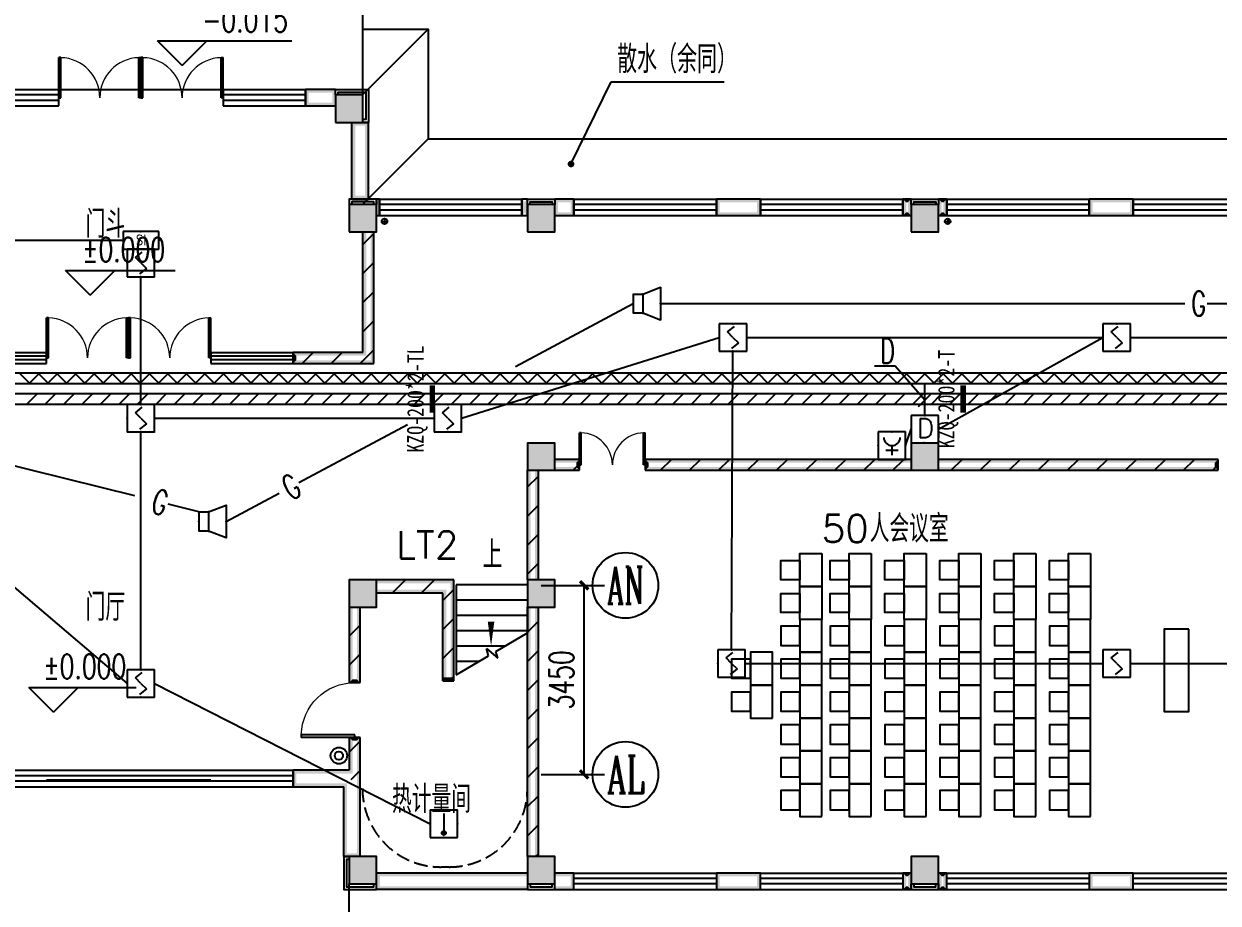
# Model space of a CAD drawing. Extents: x 101023 to 279373, y -114511 to 293844.
# Drawn here: x 183095 to 204880, y -21615 to -5568 of the extents above; entities that cross this region are included whole.
import ezdxf
from ezdxf.enums import TextEntityAlignment as Align

# ---------------------------------------------------------------- set-up
doc = ezdxf.new("R2010")
doc.units = 0
doc.header["$LTSCALE"] = 1000
doc.header["$MEASUREMENT"] = 0
doc.linetypes.add('DASH', pattern=[0.35, 0.25, -0.1])
for name, color, linetype in [('A-WALL-PATT', 252, 'Continuous'), ('AXIS', 3, 'Continuous'), ('AXIS_TEXT', 7, 'Continuous'), ('CABLETRAY', 3, 'Continuous'), ('COLUMN', 2, 'Continuous'), ('DIM-消防', 3, 'Continuous'), ('DIM_ELEV', 3, 'Continuous'), ('DIM_LEAD', 3, 'Continuous'), ('DIM_SYMB', 3, 'Continuous'), ('E2-楼梯、坡道', 52, 'Continuous'), ('EQUIP-广播', 3, 'Continuous'), ('EQUIP-消防', 3, 'Continuous'), ('PUB_DIM', 3, 'Continuous'), ('PUB_HATCH', 8, 'Continuous'), ('PUB_TEXT', 7, 'Continuous'), ('PUB_WALL', 2, 'Continuous'), ('SIG_TEXT', 7, 'Continuous'), ('STAIR', 2, 'Continuous'), ('TEL_HATCH', 8, 'Continuous'), ('WALL', 2, 'Continuous'), ('WINDOW', 2, 'Continuous'), ('WIRE-消防', 1, 'Continuous'), ('家具', 8, 'Continuous'), ('抗震支吊架', 2, 'Continuous'), ('排水', 153, 'Continuous')]:
    doc.layers.add(name, color=color, linetype=linetype)
doc.styles.add('_TCH_AXIS', font='COMPLEX', dxfattribs={"bigfont": 'GBCBIG'})
doc.styles.add('_TCH_DIM', font='simplex.shx', dxfattribs={"bigfont": 'gbcbig.shx'})
doc.styles.add('_TCH_DIM_T3', font='SIMPLEX', dxfattribs={"width": 0.705882, "bigfont": 'GBCBIG'})
doc.styles.add('_TEL_ATTDEF', font='gbenor', dxfattribs={"bigfont": 'gbcbig'})
doc.styles.add('_TEL_DIM', font='simplex.shx', dxfattribs={"width": 0.8, "height": 3.5, "bigfont": 'gbcbig.shx'})
doc.styles.add('COMPLEX', font='COMPLEX')
doc.styles.add('kzcad', font='', dxfattribs={"width": 0.8})
doc.styles.get("Standard").update_dxf_attribs({"font": 'simplex.shx', "width": 0.8, "bigfont": 'gbcbig.shx'})
doc.styles.get('kzcad').set_extended_font_data('SimSun')
doc.dimstyles.new('_TCH_ARCH&&150', dxfattribs={"dimtxt": 446.25, "dimasz": 150, "dimexe": 375, "dimexo": 450, "dimgap": 189.375, "dimtad": 1, "dimdec": 0, "dimzin": 0, "dimdsep": 46, "dimtxsty": '_TCH_DIM_T3', "dimblk": 'ARCHTICK', "dimcen": 0.09, "dimclrt": 7, "dimazin": 2, "dimtfac": 1, "dimtdec": 0, "dimtix": 1, "dimtmove": 2, "dimatfit": 3, "dimfxl": 1, "dimtolj": 1, "dimtzin": 0, "dimarcsym": 0})
pattern_1 = [(45, (-908016.57, -754752.9), (-265.16515, 265.16515), [])]

# ---------------------------------------------------------------- blocks, each defined once
blk = doc.blocks.new('$equip$00002755')
for p, q in [((0.5, 0.5), (-0.5, 0.5)), ((-0.5, 0.5), (-0.5, -0.5)), ((0.5, -0.5), (0.5, 0.5)), ((-0.5, -0.5), (0.5, -0.5))]:
    blk.add_line(p, q)
at = {"const_width": 0.04}
blk.add_lwpolyline([(-0.5, 0.5), (0.5, 0.5), (0.5, -0.5), (-0.5, -0.5), (-0.5, 0.5), (0.5, 0.5)], dxfattribs=at)
for p in [(0, 0.5), (-0.5, 0), (0.5, 0), (-0.027, -0.5)]:
    blk.add_point(p)
at = {"color": 7}
blk.add_attdef('$TEXT$', text='', height=0.4, dxfattribs=at).set_placement((0.026, -0.008), align=Align.MIDDLE_CENTER)
at = {"color": 7, "flags": 1}
for tag, height, p in [('A', 0.00002, (0, 0)), ('B', 0.4, (0.755, -0.254))]:
    blk.add_attdef(tag, text='', height=height, dxfattribs=at).set_placement(p, align=Align.MIDDLE_CENTER)
blk = doc.blocks.new('$equip$00002656')
for p, q in [((-0.5, 1), (-0.5, 0)), ((0.5, 1), (-0.5, 1)), ((0.5, 0), (0.5, 1)), ((0, 0.5), (0, 0.15)), ((-0.5, 0), (0.5, 0)), ((-0.219, 0.331), (0.222, 0.331))]:
    blk.add_line(p, q)
at = {"const_width": 0.04}
blk.add_lwpolyline([(-0.5, 1), (0.5, 1), (0.5, 0), (-0.5, 0), (-0.5, 1), (0.5, 1)], dxfattribs=at)
blk.add_arc((0, 0.8), 0.3, 180, 0)
for p in [(0, 1), (-0.5, 0.5), (0.5, 0.5), (0, 0)]:
    blk.add_point(p)
at = {"color": 7, "flags": 1}
for tag, height, p in [('B', 0.4, (0.762, 0.292)), ('A', 0.00002, (0, 0))]:
    blk.add_attdef(tag, text='', height=height, dxfattribs=at).set_placement(p, align=Align.MIDDLE_CENTER)
blk = doc.blocks.new('$equip$00002982')
for p, q in [((0.35, 0.35), (1, 0.6)), ((1, 0.6), (1, -0.6)), ((0, 0.35), (0.35, 0.35)), ((0, 0.35), (0, -0.35)), ((0.35, 0.35), (0.35, -0.35)), ((0.35, -0.35), (0, -0.35)), ((1, -0.6), (0.35, -0.35))]:
    blk.add_line(p, q)
at = {"const_width": 0.04}
blk.add_lwpolyline([(0.35, 0.35), (0, 0.35), (0, -0.35), (0.35, -0.35), (1, -0.6), (1, 0.6), (0.35, 0.35), (0, 0.35)], dxfattribs=at)
for p in [(0, 0), (0.35, 0.35), (1, 0), (0.35, -0.35)]:
    blk.add_point(p)
at = {"color": 7, "style": '_TEL_DIM', "flags": 1}
for tag in ['A', 'REMARK']:
    blk.add_attdef(tag, text='', height=0.00002, dxfattribs=at).set_placement((0, 0), align=Align.MIDDLE_CENTER)
blk = doc.blocks.new('$Equip$00002649')
for p, q in [((-0.5, 0.5), (-0.5, -0.5)), ((0.5, 0.5), (-0.5, 0.5)), ((0.5, -0.5), (0.5, 0.5)), ((-0.2, 0.2), (0.05, 0.4)), ((0, 0), (-0.2, 0.2)), ((0, 0), (0.2, -0.2)), ((0.2, -0.2), (-0.05, -0.4)), ((-0.5, -0.5), (0.5, -0.5))]:
    blk.add_line(p, q)
at = {"const_width": 0.04}
blk.add_lwpolyline([(-0.5, 0.5), (0.5, 0.5), (0.5, -0.5), (-0.5, -0.5), (-0.5, 0.5), (0.5, 0.5)], dxfattribs=at)
for p in [(0, 0.5), (-0.5, 0), (0.5, 0), (0, -0.5)]:
    blk.add_point(p)
at = {"color": 7, "flags": 1}
for tag, height, p in [('A', 0.00002, (0, 0)), ('B', 0.4, (0.762, -0.208))]:
    blk.add_attdef(tag, text='', height=height, dxfattribs=at).set_placement(p, align=Align.MIDDLE_CENTER)
blk = doc.blocks.new('$Equip$00002648')
for p, q in [((-0.5, 0.5), (-0.5, -0.5)), ((0.5, 0.5), (-0.5, 0.5)), ((0.5, -0.5), (0.5, 0.5)), ((0, 0.375), (0, -0.412)), ((-0.5, -0.5), (0.5, -0.5))]:
    blk.add_line(p, q)
at = {"const_width": 0.04}
blk.add_lwpolyline([(-0.5, 0.5), (0.5, 0.5), (0.5, -0.5), (-0.5, -0.5), (-0.5, 0.5), (0.5, 0.5)], dxfattribs=at)
blk.add_circle((0, -0.338), 0.075)
for p in [(0, 0.5), (-0.5, 0), (0.5, 0), (0, -0.5)]:
    blk.add_point(p)
for points in [[(-0.065, -0.3), (0.065, -0.3), (-0.075, -0.338), (0.075, -0.338)], [(-0.065, -0.375), (0.065, -0.375), (-0.075, -0.338), (0.075, -0.338)], [(-0.038, -0.273), (0.037, -0.273), (-0.065, -0.3), (0.065, -0.3)], [(-0.038, -0.402), (0.037, -0.402), (-0.065, -0.375), (0.065, -0.375)], [(0, -0.263), (0, -0.263), (-0.038, -0.273), (0.037, -0.273)], [(0, -0.412), (0, -0.412), (-0.038, -0.402), (0.037, -0.402)]]:
    blk.add_solid(points)
at = {"color": 7, "flags": 1}
for tag, height, p in [('A', 0.00002, (0, 0)), ('B', 0.4, (0.762, -0.208))]:
    blk.add_attdef(tag, text='', height=height, dxfattribs=at).set_placement(p, align=Align.MIDDLE_CENTER)
blk = doc.blocks.new('$equip$00002776')
for p, q in [((0.65, 0.65), (-0.65, 0.65)), ((-0.65, 0.65), (-0.65, 0)), ((0.65, 0), (0.65, 0.65)), ((-0.65, 0), (0.65, 0))]:
    blk.add_line(p, q)
at = {"const_width": 0.04}
blk.add_lwpolyline([(-0.65, 0.65), (-0.65, 0), (0.65, 0), (0.65, 0.65), (-0.65, 0.65), (-0.65, 0)], dxfattribs=at)
for p in [(0, 0.65), (-0.65, 0.325), (0, 0), (0.65, 0.325)]:
    blk.add_point(p)
at = {"color": 7}
blk.add_attdef('$TEXT$', text='', height=0.4, dxfattribs=at).set_placement((0.006, 0.343), align=Align.MIDDLE_CENTER)
at = {"color": 7, "flags": 1}
for tag, p in [('B', (0.905, 0.246)), ('A', (0, 0))]:
    blk.add_attdef(tag, text='', height=0.4, dxfattribs=at).set_placement(p, align=Align.MIDDLE_CENTER)
blk = doc.blocks.new('ng')
at = {"layer": '排水'}
for p, q in [((345991, 781358), (346091, 781358)), ((346041, 781408), (346041, 781308))]:
    blk.add_line(p, q, dxfattribs=at)
blk.add_circle((346041, 781358), 50, dxfattribs=at)
blk = doc.blocks.new('雨水管')
at = {"layer": '排水'}
for p in [(644960, -48837), (655234, -48837)]:
    blk.add_blockref('ng', p, dxfattribs=at)
blk = doc.blocks.new('np')
at = {"layer": '排水'}
for radius in [150, 75]:
    blk.add_circle((345955, 781714), radius, dxfattribs=at)
blk = doc.blocks.new('_AXISO')
blk.add_circle((0, 0), 0.5)
at = {"layer": 'AXIS_TEXT', "style": 'COMPLEX', "width": 1.041667}
blk.add_attdef('A', text='', height=0.56, dxfattribs=at).set_placement((-0.25, -0.28), (0.25, -0.28), align=Align.FIT)
blk = doc.blocks.new('_ArchTick')
at = {"color": 0, "linetype": 'ByBlock', "const_width": 0.4}
blk.add_lwpolyline([(-0.5, -0.5), (0.5, 0.5)], dxfattribs=at)
blk = doc.blocks.new('*D150')
at = {"layer": 'Defpoints', "color": 0, "transparency": 16777216}
for p in [(993858, 854742), (994642, 854742), (993858, 851292)]:
    blk.add_point(p, dxfattribs=at)
at = {"layer": 'PUB_DIM', "color": 0, "lineweight": -2, "transparency": 16777216}
for p, q in [((994308, 854742), (995017, 854742)), ((994642, 851292), (994642, 854742)), ((994308, 851292), (995017, 851292))]:
    blk.add_line(p, q, dxfattribs=at)
at = {"layer": 'PUB_DIM', "color": 0, "lineweight": -2, "transparency": 16777216, "xscale": 150, "yscale": 150, "zscale": 150}
for p, rotation in [((994642, 854742), 90), ((994642, 851292), 270)]:
    blk.add_blockref('_ArchTick', p, dxfattribs=dict(at, rotation=rotation))
at = {"layer": 'PUB_DIM', "color": 7, "transparency": 16777216, "insert": (994230, 853017), "char_height": 446.2, "attachment_point": 5, "rotation": 90, "style": '_TCH_DIM_T3'}
blk.add_mtext('\\A1;3450', dxfattribs=at)
blk = doc.blocks.new('123')
at = {"layer": '家具'}
for points in [[(574640, 809993), (574640, 809393), (574240, 809393), (574240, 809993)], [(575540, 809993), (575540, 809393), (575140, 809393), (575140, 809993)], [(576540, 809993), (576540, 809393), (576140, 809393), (576140, 809993)], [(577540, 809993), (577540, 809393), (577140, 809393), (577140, 809993)], [(578540, 809993), (578540, 809393), (578140, 809393), (578140, 809993)], [(579540, 809993), (579540, 809393), (579140, 809393), (579140, 809993)], [(574240, 809868), (574240, 809518), (573890, 809518), (573890, 809868)], [(575140, 809868), (575140, 809518), (574790, 809518), (574790, 809868)], [(576140, 809868), (576140, 809518), (575790, 809518), (575790, 809868)], [(577140, 809868), (577140, 809518), (576790, 809518), (576790, 809868)], [(578140, 809868), (578140, 809518), (577790, 809518), (577790, 809868)], [(579140, 809868), (579140, 809518), (578790, 809518), (578790, 809868)], [(583418, 805865), (583418, 809865), (583318, 809865), (583318, 805865)], [(574640, 809393), (574640, 808793), (574240, 808793), (574240, 809393)], [(575540, 809393), (575540, 808793), (575140, 808793), (575140, 809393)], [(576540, 809393), (576540, 808793), (576140, 808793), (576140, 809393)], [(577540, 809393), (577540, 808793), (577140, 808793), (577140, 809393)], [(578540, 809393), (578540, 808793), (578140, 808793), (578140, 809393)], [(579540, 809393), (579540, 808793), (579140, 808793), (579140, 809393)], [(574240, 809268), (574240, 808918), (573890, 808918), (573890, 809268)], [(575140, 809268), (575140, 808918), (574790, 808918), (574790, 809268)], [(576140, 809268), (576140, 808918), (575790, 808918), (575790, 809268)], [(577140, 809268), (577140, 808918), (576790, 808918), (576790, 809268)], [(578140, 809268), (578140, 808918), (577790, 808918), (577790, 809268)], [(579140, 809268), (579140, 808918), (578790, 808918), (578790, 809268)], [(574640, 808193), (574640, 808793), (574240, 808793), (574240, 808193)], [(575540, 808193), (575540, 808793), (575140, 808793), (575140, 808193)], [(576540, 808193), (576540, 808793), (576140, 808793), (576140, 808193)], [(577540, 808193), (577540, 808793), (577140, 808793), (577140, 808193)], [(578540, 808193), (578540, 808793), (578140, 808793), (578140, 808193)], [(579540, 808193), (579540, 808793), (579140, 808793), (579140, 808193)], [(574240, 808318), (574240, 808668), (573890, 808668), (573890, 808318)], [(575140, 808318), (575140, 808668), (574790, 808668), (574790, 808318)], [(576140, 808318), (576140, 808668), (575790, 808668), (575790, 808318)], [(577140, 808318), (577140, 808668), (576790, 808668), (576790, 808318)], [(578140, 808318), (578140, 808668), (577790, 808668), (577790, 808318)], [(579140, 808318), (579140, 808668), (578790, 808668), (578790, 808318)], [(581335, 808615), (580885, 808615), (580885, 807115), (581335, 807115)], [(573340, 807718), (573340, 808068), (572990, 808068), (572990, 807718)], [(573740, 807593), (573740, 808193), (573340, 808193), (573340, 807593)], [(574240, 807718), (574240, 808068), (573890, 808068), (573890, 807718)], [(574640, 807593), (574640, 808193), (574240, 808193), (574240, 807593)], [(575140, 807718), (575140, 808068), (574790, 808068), (574790, 807718)], [(575540, 807593), (575540, 808193), (575140, 808193), (575140, 807593)], [(576140, 807718), (576140, 808068), (575790, 808068), (575790, 807718)], [(576540, 807593), (576540, 808193), (576140, 808193), (576140, 807593)], [(577140, 807718), (577140, 808068), (576790, 808068), (576790, 807718)], [(577540, 807593), (577540, 808193), (577140, 808193), (577140, 807593)], [(578140, 807718), (578140, 808068), (577790, 808068), (577790, 807718)], [(578540, 807593), (578540, 808193), (578140, 808193), (578140, 807593)], [(579140, 807718), (579140, 808068), (578790, 808068), (578790, 807718)], [(579540, 807593), (579540, 808193), (579140, 808193), (579140, 807593)], [(573740, 806993), (573740, 807593), (573340, 807593), (573340, 806993)], [(574640, 806993), (574640, 807593), (574240, 807593), (574240, 806993)], [(575540, 806993), (575540, 807593), (575140, 807593), (575140, 806993)], [(576540, 806993), (576540, 807593), (576140, 807593), (576140, 806993)], [(577540, 806993), (577540, 807593), (577140, 807593), (577140, 806993)], [(578540, 806993), (578540, 807593), (578140, 807593), (578140, 806993)], [(579540, 806993), (579540, 807593), (579140, 807593), (579140, 806993)], [(573340, 807118), (573340, 807468), (572990, 807468), (572990, 807118)], [(574240, 807118), (574240, 807468), (573890, 807468), (573890, 807118)], [(575140, 807118), (575140, 807468), (574790, 807468), (574790, 807118)], [(576140, 807118), (576140, 807468), (575790, 807468), (575790, 807118)], [(577140, 807118), (577140, 807468), (576790, 807468), (576790, 807118)], [(578140, 807118), (578140, 807468), (577790, 807468), (577790, 807118)], [(579140, 807118), (579140, 807468), (578790, 807468), (578790, 807118)], [(574640, 806393), (574640, 806993), (574240, 806993), (574240, 806393)], [(575540, 806393), (575540, 806993), (575140, 806993), (575140, 806393)], [(576540, 806393), (576540, 806993), (576140, 806993), (576140, 806393)], [(577540, 806393), (577540, 806993), (577140, 806993), (577140, 806393)], [(578540, 806393), (578540, 806993), (578140, 806993), (578140, 806393)], [(579540, 806393), (579540, 806993), (579140, 806993), (579140, 806393)], [(574240, 806518), (574240, 806868), (573890, 806868), (573890, 806518)], [(575140, 806518), (575140, 806868), (574790, 806868), (574790, 806518)], [(576140, 806518), (576140, 806868), (575790, 806868), (575790, 806518)], [(577140, 806518), (577140, 806868), (576790, 806868), (576790, 806518)], [(578140, 806518), (578140, 806868), (577790, 806868), (577790, 806518)], [(579140, 806518), (579140, 806868), (578790, 806868), (578790, 806518)], [(574640, 805793), (574640, 806393), (574240, 806393), (574240, 805793)], [(575540, 805793), (575540, 806393), (575140, 806393), (575140, 805793)], [(576540, 805793), (576540, 806393), (576140, 806393), (576140, 805793)], [(577540, 805793), (577540, 806393), (577140, 806393), (577140, 805793)], [(578540, 805793), (578540, 806393), (578140, 806393), (578140, 805793)], [(579540, 805793), (579540, 806393), (579140, 806393), (579140, 805793)], [(574240, 805918), (574240, 806268), (573890, 806268), (573890, 805918)], [(575140, 805918), (575140, 806268), (574790, 806268), (574790, 805918)], [(576140, 805918), (576140, 806268), (575790, 806268), (575790, 805918)], [(577140, 805918), (577140, 806268), (576790, 806268), (576790, 805918)], [(578140, 805918), (578140, 806268), (577790, 806268), (577790, 805918)], [(579140, 805918), (579140, 806268), (578790, 806268), (578790, 805918)], [(574240, 805318), (574240, 805668), (573890, 805668), (573890, 805318)], [(574640, 805193), (574640, 805793), (574240, 805793), (574240, 805193)], [(575140, 805318), (575140, 805668), (574790, 805668), (574790, 805318)], [(575540, 805193), (575540, 805793), (575140, 805793), (575140, 805193)], [(576140, 805318), (576140, 805668), (575790, 805668), (575790, 805318)], [(576540, 805193), (576540, 805793), (576140, 805793), (576140, 805193)], [(577140, 805318), (577140, 805668), (576790, 805668), (576790, 805318)], [(577540, 805193), (577540, 805793), (577140, 805793), (577140, 805193)], [(578140, 805318), (578140, 805668), (577790, 805668), (577790, 805318)], [(578540, 805193), (578540, 805793), (578140, 805793), (578140, 805193)], [(579140, 805318), (579140, 805668), (578790, 805668), (578790, 805318)], [(579540, 805193), (579540, 805793), (579140, 805793), (579140, 805193)]]:
    blk.add_lwpolyline(points, close=True, dxfattribs=at)
blk = doc.blocks.new('$WINLIB2D$00000001')
at = {"color": 0}
for points in [[(-0.5, 0.5), (-0.5, -0.5)], [(-0.5, 0.5), (0.5, 0.5)], [(0.5, -0.5), (0.5, 0.5)], [(0.5, 0.1667), (-0.5, 0.1667)], [(0.5, -0.1667), (-0.5, -0.1667)], [(-0.5, -0.5), (0.5, -0.5)]]:
    blk.add_lwpolyline(points, dxfattribs=at)
blk = doc.blocks.new('$DorLib2D$00000002')
for p, q in [((-0.5, 0), (-0.5, 0.4875)), ((-0.475, 0.4875), (-0.5, 0.4875)), ((-0.475, 0), (-0.475, 0.4875)), ((0.475, 0), (0.475, 0.4875)), ((0.475, 0.4875), (0.5, 0.4875)), ((0.5, 0), (0.5, 0.4875)), ((-0.5, 0), (-0.475, 0)), ((0.5, 0), (0.475, 0))]:
    blk.add_line(p, q)
at = {"lineweight": 13}
for centre, start, end in [((-0.4875, 0), 0, 88.53072), ((0.4875, 0), 91.46928, 180)]:
    blk.add_arc(centre, 0.4875, start, end, dxfattribs=at)
blk = doc.blocks.new('$DorLib2D$00000001')
for p, q in [((0.45, 0.975), (0.5, 0.975)), ((0.45, 0), (0.45, 0.975)), ((0.5, 0), (0.5, 0.975)), ((0.5, 0), (0.45, 0))]:
    blk.add_line(p, q)
at = {"lineweight": 13}
blk.add_arc((0.475, 0), 0.975, 91.4693, 180, dxfattribs=at)
blk = doc.blocks.new('_FZH')
blk.add_lwpolyline([(-0.5, -0.5), (0.5, -0.5), (0.5, 0.5), (-0.5, 0.5)], close=True)
at = {"layer": 'PUB_HATCH'}
blk.add_solid([(-0.5, -0.5), (0.5, -0.5), (-0.5, 0.5), (0.5, 0.5)], dxfattribs=at)
blk = doc.blocks.new('ERT')
at = {"layer": 'AXIS'}
for p, q in [((993858.2, 854742.1), (994796.2, 854742.1)), ((993858.2, 851292.1), (994796.2, 851292.1))]:
    blk.add_line(p, q, dxfattribs=at)
ref = blk.add_blockref('_AXISO', (995396.2, 854742.1), dxfattribs=dict(at, xscale=1200, yscale=1200, zscale=1200))
ref.add_attrib('A', 'AN', dxfattribs={"layer": 'AXIS_TEXT', "height": 678.82, "style": '_TCH_AXIS', "width": 0.525}).set_placement((995056.8, 854402.7), (995735.6, 854402.7), align=Align.FIT)
ref = blk.add_blockref('_AXISO', (995396.2, 851292.1), dxfattribs=dict(at, xscale=1200, yscale=1200, zscale=1200))
ref.add_attrib('A', 'AL', dxfattribs={"layer": 'AXIS_TEXT', "height": 678.82, "style": '_TCH_AXIS', "width": 0.583333}).set_placement((995056.8, 850952.7), (995735.6, 850952.7), align=Align.FIT)
at = {"layer": 'PUB_DIM'}
dim = blk.add_aligned_dim(p1=(993858.2, 851292.1), p2=(993858.2, 854742.1), distance=-784, dimstyle='_TCH_ARCH&&150', dxfattribs=at)
dim.commit()
dim.dimension.update_dxf_attribs({"geometry": '*D150', "text_midpoint": (994229.7, 853017.1)})
blk = doc.blocks.new('A$C40CE5D7B')
at = {"layer": 'A-WALL-PATT'}
h = blk.add_hatch(dxfattribs=at)
h.set_pattern_fill('普通砖', color=256, scale=150, style=0)
h.set_pattern_definition(pattern_1)
h.paths.add_polyline_path([(73150, 106170), (72950, 106170), (72950, 103970), (73150, 103770)])
h = blk.add_hatch(dxfattribs=at)
h.set_pattern_fill('普通砖', color=256, scale=150, style=0)
h.set_pattern_definition(pattern_1)
h.paths.add_polyline_path([(73150, 103770), (72950, 103970), (71675, 103970), (71675, 103770)])
h = blk.add_hatch(dxfattribs=at)
h.set_pattern_fill('普通砖', color=256, scale=150, style=0)
h.set_pattern_definition(pattern_1)
h.paths.add_polyline_path([(76450, 102020), (76450, 101820), (76900, 101820), (76900, 102020)])
h = blk.add_hatch(dxfattribs=at)
h.set_pattern_fill('普通砖', color=256, scale=150, style=0)
h.set_pattern_definition(pattern_1)
h.paths.add_polyline_path([(82950, 101820), (82950, 102020), (78100, 102020), (78100, 101820)])
h = blk.add_hatch(dxfattribs=at)
h.set_pattern_fill('普通砖', color=256, scale=150, style=0)
h.set_pattern_definition(pattern_1)
h.paths.add_polyline_path([(83450, 102020), (83450, 101820), (88550, 101820), (88550, 102020)])
h = blk.add_hatch(dxfattribs=at)
h.set_pattern_fill('普通砖', color=256, scale=150, style=0)
h.set_pattern_definition(pattern_1)
h.paths.add_polyline_path([(76150, 101820), (75950, 101820), (75950, 99820), (76150, 99820)])
h = blk.add_hatch(dxfattribs=at)
h.set_pattern_fill('普通砖', color=256, scale=150, style=0)
h.set_pattern_definition(pattern_1)
h.paths.add_polyline_path([(73200, 99820), (73200, 99580), (74410, 99580), (74470, 99640), (74550, 99760), (74610, 99820)])
h = blk.add_hatch(dxfattribs=at)
h.set_pattern_fill('普通砖', color=256, scale=150, style=0)
h.set_pattern_definition(pattern_1)
h.paths.add_polyline_path([(74410, 97980), (74610, 97980), (74610, 99820), (74550, 99760), (74470, 99640), (74410, 99580)])
h = blk.add_hatch(dxfattribs=at)
h.set_pattern_fill('普通砖', color=256, scale=150, style=0)
h.set_pattern_definition(pattern_1)
h.paths.add_polyline_path([(72900, 99320), (72700, 99320), (72700, 97945), (72900, 97945)])
h = blk.add_hatch(dxfattribs=at)
h.set_pattern_fill('普通砖', color=256, scale=150, style=0)
h.set_pattern_definition(pattern_1)
h.paths.add_polyline_path([(76150, 99320), (75950, 99320), (75950, 94770), (76150, 94770)])
h = blk.add_hatch(dxfattribs=at)
h.set_pattern_fill('普通砖', color=256, scale=150, style=0)
h.set_pattern_definition(pattern_1)
h.paths.add_polyline_path([(72840, 96145), (72900, 96145), (72900, 96945), (72700, 96945), (72700, 96345), (72760, 96285), (72733, 96178)])
at = {"layer": 'PUB_WALL'}
for points in [[(72450, 108770), (71900, 108770), (71960, 108710), (72390, 108710)], [(71900, 108770), (71900, 108470), (71960, 108530), (71960, 108710)], [(72450, 108470), (72450, 108770), (72390, 108710), (72390, 108530)], [(71900, 108470), (72450, 108470), (72390, 108530), (71960, 108530)], [(72950, 108670), (72450, 108670), (72510, 108610), (72890, 108610)], [(72450, 108670), (72450, 108170), (72510, 108230), (72510, 108610)], [(72950, 108170), (72950, 108670), (72890, 108610), (72890, 108230)], [(72450, 108170), (72950, 108170), (72890, 108230), (72510, 108230)], [(72750, 106770), (72810, 106770), (72810, 108170), (72750, 108170)], [(72750, 108170), (72750, 108110), (73050, 108110), (73050, 108170)], [(73050, 106770), (73050, 108170), (72990, 108170), (72990, 106770)], [(72750, 106770), (73050, 106770), (73050, 106830), (72750, 106830)], [(73190, 106670), (73200, 106670), (73200, 106520), (73250, 106470), (73250, 106770), (73190, 106710)], [(73200, 106770), (73200, 106470), (73260, 106530), (73260, 106710)], [(75850, 106770), (75850, 106470), (75910, 106530), (75910, 106710)], [(75950, 106470), (75950, 106770), (75890, 106710), (75890, 106530)], [(76800, 106770), (76450, 106770), (76510, 106710), (76740, 106710)], [(76450, 106770), (76450, 106470), (76510, 106530), (76510, 106710)], [(76800, 106470), (76800, 106770), (76740, 106710), (76740, 106530)], [(80200, 106770), (79400, 106770), (79460, 106710), (80140, 106710)], [(79400, 106770), (79400, 106470), (79460, 106530), (79460, 106710)], [(80200, 106470), (80200, 106770), (80140, 106710), (80140, 106530)], [(82950, 106770), (82800, 106770), (82860, 106710), (82890, 106710)], [(82800, 106770), (82800, 106470), (82860, 106530), (82860, 106710)], [(82950, 106470), (82950, 106770), (82890, 106710), (82890, 106530)], [(83600, 106770), (83450, 106770), (83510, 106710), (83540, 106710)], [(83450, 106770), (83450, 106470), (83510, 106530), (83510, 106710)], [(83600, 106470), (83600, 106770), (83540, 106710), (83540, 106530)], [(87000, 106770), (86200, 106770), (86260, 106710), (86940, 106710)], [(86200, 106770), (86200, 106470), (86260, 106530), (86260, 106710)], [(87000, 106470), (87000, 106770), (86940, 106710), (86940, 106530)], [(73200, 106670), (72700, 106670), (72760, 106610), (73140, 106610)], [(72700, 106670), (72700, 106170), (72760, 106230), (72760, 106610)], [(73200, 106170), (73200, 106670), (73140, 106610), (73140, 106230)], [(76450, 106670), (75950, 106670), (76010, 106610), (76390, 106610)], [(75950, 106670), (75950, 106170), (76010, 106230), (76010, 106610)], [(76450, 106170), (76450, 106670), (76390, 106610), (76390, 106230)], [(83450, 106670), (82950, 106670), (83010, 106610), (83390, 106610)], [(82950, 106670), (82950, 106170), (83010, 106230), (83010, 106610)], [(83450, 106170), (83450, 106670), (83390, 106610), (83390, 106230)], [(76450, 106470), (76800, 106470), (76740, 106530), (76510, 106530)], [(79400, 106470), (80200, 106470), (80140, 106530), (79460, 106530)], [(82800, 106470), (82950, 106470), (82890, 106530), (82860, 106530)], [(83450, 106470), (83600, 106470), (83540, 106530), (83510, 106530)], [(86200, 106470), (87000, 106470), (86940, 106530), (86260, 106530)], [(72700, 106170), (73200, 106170), (73140, 106230), (72760, 106230)], [(73010, 106170), (72950, 106170), (72950, 103970), (73010, 103910)], [(73150, 106170), (72950, 106170), (72950, 106160), (73150, 106160)], [(73150, 106170), (73090, 106170), (73090, 103830), (73150, 103770)], [(75950, 106170), (76450, 106170), (76390, 106230), (76010, 106230)], [(82950, 106170), (83450, 106170), (83390, 106230), (83010, 106230)], [(72950, 103970), (71675, 103970), (71735, 103910), (73010, 103910)], [(71675, 103970), (71675, 103770), (71735, 103830), (71735, 103910)], [(71675, 103770), (73150, 103770), (73090, 103830), (71735, 103830)], [(76450, 102317), (75950, 102317), (76010, 102257), (76390, 102257)], [(75950, 102317), (75950, 101820), (76010, 101880), (76010, 102257)], [(76450, 101820), (76450, 102317), (76390, 102257), (76390, 101880)], [(83450, 102317), (82950, 102317), (83010, 102257), (83390, 102257)], [(82950, 102317), (82950, 101820), (83010, 101880), (83010, 102257)], [(83450, 101820), (83450, 102317), (83390, 102257), (83390, 101880)], [(76450, 102020), (76450, 101960), (76840, 101960), (76900, 102020)], [(76900, 101820), (76900, 102020), (76840, 101960), (76840, 101880)], [(82950, 101960), (82950, 102020), (78100, 102020), (78160, 101960)], [(78100, 102020), (78100, 101820), (78160, 101880), (78160, 101960)], [(83450, 102020), (83450, 101960), (88490, 101960), (88550, 102020)], [(88550, 101820), (88550, 102020), (88490, 101960), (88490, 101880)], [(75950, 101820), (76450, 101820), (76390, 101880), (76010, 101880)], [(76010, 101820), (75950, 101820), (75950, 99820), (76010, 99820)], [(76150, 101820), (76090, 101820), (76090, 99820), (76150, 99820)], [(76450, 101880), (76450, 101820), (76900, 101820), (76840, 101880)], [(82950, 101820), (82950, 101880), (78160, 101880), (78100, 101820)], [(82950, 101820), (83450, 101820), (83390, 101880), (83010, 101880)], [(83450, 101880), (83450, 101820), (88550, 101820), (88490, 101880)], [(73200, 99821), (72700, 99821), (72760, 99761), (73140, 99761)], [(72700, 99821), (72700, 99320), (72760, 99380), (72760, 99761)], [(73200, 99320), (73200, 99821), (73140, 99761), (73140, 99380)], [(73200, 99820), (73200, 99760), (74550, 99760), (74610, 99820)], [(74610, 97980), (74610, 99820), (74550, 99760), (74550, 97980)], [(76450, 99820), (75950, 99820), (76010, 99760), (76390, 99760)], [(75950, 99820), (75950, 99320), (76010, 99380), (76010, 99760)], [(76450, 99320), (76450, 99820), (76390, 99760), (76390, 99380)], [(73200, 99640), (73200, 99580), (74410, 99580), (74470, 99640)], [(74410, 97980), (74410, 99580), (74470, 99640), (74470, 97980)], [(72700, 99320), (73200, 99320), (73140, 99380), (72760, 99380)], [(75950, 99320), (76450, 99320), (76390, 99380), (76010, 99380)], [(72760, 99320), (72700, 99320), (72700, 97945), (72760, 98005)], [(72900, 99320), (72840, 99320), (72840, 98005), (72900, 97945)], [(76010, 99320), (75950, 99320), (75950, 94770), (76010, 94770)], [(76150, 99320), (76090, 99320), (76090, 94770), (76150, 94770)], [(74410, 97980), (74610, 97980), (74610, 98040), (74410, 98040)], [(72700, 97945), (72900, 97945), (72840, 98005), (72760, 98005)], [(72900, 96945), (72700, 96945), (72760, 96885), (72840, 96885)], [(72700, 96945), (72700, 96345), (72760, 96285), (72760, 96885)], [(72900, 96145), (72900, 96945), (72840, 96885), (72840, 96145)], [(72700, 96345), (71675, 96345), (71735, 96285), (72760, 96285)], [(71675, 96345), (71675, 96045), (71735, 96105), (71735, 96285)], [(71675, 96045), (72600, 96045), (72660, 96105), (71735, 96105)], [(72600, 94770), (72660, 94770), (72660, 96105), (72600, 96045)], [(72900, 94770), (72900, 96145), (72840, 96145), (72840, 94770)], [(72600, 94770), (72900, 94770), (72900, 94830), (72600, 94830)], [(73200, 94770), (72700, 94770), (72760, 94710), (73140, 94710)], [(72700, 94770), (72700, 94270), (72760, 94330), (72760, 94710)], [(73200, 94270), (73200, 94770), (73140, 94710), (73140, 94330)], [(76450, 94770), (75950, 94770), (76010, 94710), (76390, 94710)], [(75950, 94770), (75950, 94270), (76010, 94330), (76010, 94710)], [(76450, 94270), (76450, 94770), (76390, 94710), (76390, 94330)], [(83450, 94770), (82950, 94770), (83010, 94710), (83390, 94710)], [(82950, 94770), (82950, 94270), (83010, 94330), (83010, 94710)], [(83450, 94270), (83450, 94770), (83390, 94710), (83390, 94330)], [(73200, 94470), (73200, 94410), (75950, 94410), (75950, 94470)], [(73200, 94470), (73200, 94270), (73200, 94170), (73260, 94170), (73260, 94470)], [(76450, 94470), (76450, 94410), (76740, 94410), (76800, 94470)], [(76800, 94170), (76800, 94470), (76740, 94410), (76740, 94230)], [(80200, 94470), (79400, 94470), (79460, 94410), (80140, 94410)], [(79400, 94470), (79400, 94170), (79460, 94230), (79460, 94410)], [(80200, 94170), (80200, 94470), (80140, 94410), (80140, 94230)], [(82950, 94470), (82800, 94470), (82860, 94410), (82890, 94410)], [(82800, 94470), (82800, 94170), (82860, 94230), (82860, 94410)], [(82950, 94170), (82950, 94470), (82890, 94410), (82890, 94230)], [(83600, 94470), (83450, 94470), (83510, 94410), (83540, 94410)], [(83450, 94470), (83450, 94270), (83450, 94170), (83510, 94230), (83510, 94410)], [(83600, 94170), (83600, 94470), (83540, 94410), (83540, 94230)], [(87000, 94470), (86200, 94470), (86260, 94410), (86940, 94410)], [(86200, 94470), (86200, 94170), (86260, 94230), (86260, 94410)], [(87000, 94170), (87000, 94470), (86940, 94410), (86940, 94230)], [(72700, 94270), (73200, 94270), (73140, 94330), (72760, 94330)], [(75950, 94170), (75950, 94230), (73200, 94230), (73200, 94170)], [(75950, 94270), (76450, 94270), (76390, 94330), (76010, 94330)], [(76450, 94170), (76800, 94170), (76740, 94230), (76450, 94230)], [(79400, 94170), (80200, 94170), (80140, 94230), (79460, 94230)], [(82800, 94170), (82950, 94170), (82890, 94230), (82860, 94230)], [(82950, 94270), (83450, 94270), (83390, 94330), (83010, 94330)], [(83450, 94170), (83600, 94170), (83540, 94230), (83510, 94230)], [(86200, 94170), (87000, 94170), (86940, 94230), (86260, 94230)]]:
    blk.add_hatch(color=256, dxfattribs=at).paths.add_polyline_path(points)
for points in [[(72450, 108670), (72450, 108770), (73050, 108770), (73050, 108170), (72950, 108170)], [(72500, 108670), (72500, 108720), (73000, 108720), (73000, 108220), (72950, 108220)], [(73200, 106670), (73200, 106770), (72700, 106770), (72700, 106670)], [(75950, 106670), (75950, 106770), (76450, 106770), (76450, 106670)], [(82950, 106670), (82950, 106770), (83450, 106770), (83450, 106670)], [(73150, 106670), (73150, 106720), (72750, 106720), (72750, 106670)], [(76000, 106670), (76000, 106720), (76400, 106720), (76400, 106670)], [(83000, 106670), (83000, 106720), (83400, 106720), (83400, 106670)], [(72700, 94770), (72600, 94770), (72600, 94170), (73200, 94170), (73200, 94270)], [(72700, 94720), (72650, 94720), (72650, 94220), (73150, 94220), (73150, 94270)], [(75950, 94270), (75950, 94170), (76450, 94170), (76450, 94270)], [(76000, 94270), (76000, 94220), (76400, 94220), (76400, 94270)], [(82950, 94270), (82950, 94170), (83450, 94170), (83450, 94270)], [(83000, 94270), (83000, 94220), (83400, 94220), (83400, 94270)]]:
    blk.add_lwpolyline(points)
at = {"layer": 'DIM_ELEV'}
for p, q in [((69650, 109209), (69200, 109659)), ((69200, 109659), (71651, 109659)), ((69650, 109209), (70100, 109659)), ((67972, 105018), (67522, 105468)), ((67522, 105468), (69523, 105468)), ((67972, 105018), (68422, 105468)), ((67303, 97408), (66853, 97858)), ((66853, 97858), (68815, 97858)), ((67303, 97408), (67753, 97858))]:
    blk.add_line(p, q, dxfattribs=at)
at = {"layer": 'DIM_LEAD'}
for p, q in [((76745, 107410), (77475, 108911)), ((77475, 108911), (79539, 108911))]:
    blk.add_line(p, q, dxfattribs=at)
at = {"layer": 'DIM_LEAD', "const_width": 60}
blk.add_lwpolyline([(76732, 107383, 1), (76759, 107437, 1)], format="xyb", close=True, dxfattribs=at)
at = {"layer": 'DIM_SYMB'}
blk.add_lwpolyline([(75287, 99870, 0, 0, 0), (75287, 98610, 0, 120, 0), (75287, 99060, 0, 0, 0)], format="xyseb", dxfattribs=at)
at = {"layer": 'E2-楼梯、坡道'}
blk.add_line((72700, 92220), (72700, 94270), dxfattribs=at)
blk.add_lwpolyline([(64900, 108570), (64900, 108570), (64900, 111570), (72940, 111570), (72940, 108670)], dxfattribs=at)
at = {"layer": 'STAIR'}
for p, q in [((74650, 99730), (74650, 98087)), ((75950, 99730), (74650, 99730)), ((75950, 99730), (75950, 98852)), ((75950, 99450), (74650, 99450)), ((75950, 99170), (74650, 99170)), ((75950, 98890), (74650, 98890)), ((75377, 98515), (75950, 98852)), ((75538, 98610), (74650, 98610)), ((75240, 98434), (75204, 98565)), ((75204, 98565), (75411, 98393)), ((75411, 98393), (75377, 98515)), ((74650, 98087), (75240, 98434)), ((75062, 98330), (74650, 98330))]:
    blk.add_line(p, q, dxfattribs=at)
at = {"layer": 'STAIR', "color": 9, "linetype": 'DASH'}
blk.add_line((74520, 94580), (74370, 94580), dxfattribs=at)
for points in [[(72940, 96010, 0.414214), (74370, 94580)], [(75950, 96010, -0.414214), (74520, 94580)]]:
    blk.add_lwpolyline(points, format="xyb", dxfattribs=at)
at = {"layer": 'WALL'}
for p, q in [((72450, 108770), (71900, 108770)), ((71900, 108770), (71900, 108470)), ((72450, 108670), (72450, 108770)), ((71900, 108470), (72450, 108470)), ((72750, 106770), (72750, 108170)), ((72950, 108170), (73050, 108170)), ((73050, 106770), (73050, 108170)), ((72750, 106770), (73050, 106770)), ((73250, 106770), (73200, 106770)), ((73200, 106770), (73200, 106670)), ((73250, 106470), (73250, 106770)), ((75950, 106770), (75850, 106770)), ((75850, 106770), (75850, 106470)), ((75950, 106470), (75950, 106770)), ((76800, 106770), (76450, 106770)), ((76450, 106770), (76450, 106670)), ((76800, 106470), (76800, 106770)), ((80200, 106770), (79400, 106770)), ((79400, 106770), (79400, 106470)), ((80200, 106470), (80200, 106770)), ((82950, 106770), (82800, 106770)), ((82800, 106770), (82800, 106470)), ((82950, 106670), (82950, 106770)), ((83600, 106770), (83450, 106770)), ((83450, 106770), (83450, 106670)), ((83600, 106470), (83600, 106770)), ((87000, 106770), (86200, 106770)), ((86200, 106770), (86200, 106470)), ((87000, 106470), (87000, 106770)), ((73200, 106470), (73250, 106470)), ((75850, 106470), (75950, 106470)), ((76450, 106470), (76800, 106470)), ((79400, 106470), (80200, 106470)), ((82800, 106470), (82950, 106470)), ((83450, 106470), (83600, 106470)), ((86200, 106470), (87000, 106470)), ((72950, 103970), (72950, 106170)), ((73150, 103770), (73150, 106170)), ((72950, 103970), (71675, 103970)), ((71675, 103970), (71675, 103770)), ((71675, 103770), (73150, 103770)), ((76900, 102020), (76450, 102020)), ((76900, 101820), (76900, 102020)), ((82950, 102020), (78100, 102020)), ((78100, 102020), (78100, 101820)), ((88550, 102020), (83450, 102020)), ((88550, 101820), (88550, 102020)), ((75950, 99820), (75950, 101820)), ((76150, 99820), (76150, 101820)), ((76450, 101820), (76900, 101820)), ((78100, 101820), (82950, 101820)), ((83450, 101820), (88550, 101820)), ((74610, 99820), (73200, 99820)), ((74610, 97980), (74610, 99820)), ((74410, 99580), (73200, 99580)), ((74410, 97980), (74410, 99580)), ((72700, 99320), (72700, 97945)), ((72900, 97945), (72900, 99320)), ((75950, 94770), (75950, 99320)), ((76150, 94770), (76150, 99320)), ((72700, 97945), (72900, 97945)), ((74410, 97980), (74610, 97980)), ((72900, 96945), (72700, 96945)), ((72700, 96945), (72700, 96345)), ((72900, 96145), (72900, 96945)), ((72700, 96345), (71675, 96345)), ((71675, 96345), (71675, 96045)), ((72900, 94770), (72900, 96145)), ((71675, 96045), (72600, 96045)), ((72600, 94770), (72600, 96045)), ((72600, 94770), (72700, 94770)), ((75950, 94470), (73200, 94470)), ((76800, 94470), (76450, 94470)), ((76800, 94170), (76800, 94470)), ((80200, 94470), (79400, 94470)), ((79400, 94470), (79400, 94170)), ((80200, 94170), (80200, 94470)), ((82950, 94470), (82800, 94470)), ((82800, 94470), (82800, 94170)), ((83600, 94470), (83450, 94470)), ((83600, 94170), (83600, 94470)), ((87000, 94470), (86200, 94470)), ((86200, 94470), (86200, 94170)), ((87000, 94170), (87000, 94470)), ((73200, 94170), (73200, 94270)), ((75950, 94170), (73200, 94170)), ((76450, 94170), (76800, 94170)), ((79400, 94170), (80200, 94170)), ((82800, 94170), (82950, 94170)), ((82950, 94170), (82950, 94270)), ((83450, 94270), (83450, 94170)), ((83450, 94170), (83600, 94170)), ((86200, 94170), (87000, 94170))]:
    blk.add_line(p, q, dxfattribs=at)
at = {"layer": 'WINDOW'}
for p, q in [((67400, 108770), (68900, 108770)), ((68900, 108770), (70400, 108770)), ((67175, 96170), (70175, 96170))]:
    blk.add_line(p, q, dxfattribs=at)
at = {"layer": '排水'}
for p, q in [((72940, 108670), (74140, 109870)), ((72940, 106670), (74140, 107870))]:
    blk.add_line(p, q, dxfattribs=at)
blk.add_lwpolyline([(72940, 109870), (74140, 109870), (74140, 107870), (119500, 107870), (119500, 105570), (120100, 105570), (120100, 95420), (119500, 95420), (119500, 93070), (115950, 93070), (115950, 89570)], dxfattribs=at)
blk.add_blockref('雨水管', (-917658, -626157))
at = {"layer": 'COLUMN'}
for p, xscale, yscale, zscale, rotation in [((72700, 108420), 499.9999997382984, 500.0000001677545, 500.0000001677545, 359.9999999628741), ((72950, 106420), 499.9063326822361, 499.9999999345746, 499.9999999345746, 359.9999999613462), ((76200, 106420), 499.9063324404415, 500.0000000918517, 500.0000000918517, 359.999999967804), ((83200, 106420), 499.9999997772975, 500.000000168453, 500.000000168453, 359.999999995024), ((83200, 102068), 499.9999994774116, 496.6670080653857, 496.6670080653857, 359.9999999870466), ((72950, 99571), 499.9999994913815, 501.5431707018288, 501.5431707018288, 359.9999999765079), ((76200, 99570), 499.9999993244419, 499.9999999421416, 499.9999999421416, 359.9999999768414), ((72950, 94520), 499.9999994672835, 500.0000002102461, 500.0000002102461, 359.9999999783355), ((76200, 94520), 499.9999994441168, 500.000000031665, 500.000000031665, 359.9999999848722), ((83200, 94520), 499.9999998628628, 500.0000003281748, 500.0000003281748, 359.9999999883273)]:
    blk.add_blockref('_FZH', p, dxfattribs=dict(at, xscale=xscale, yscale=yscale, zscale=zscale, rotation=rotation))
at = {"layer": 'COLUMN', "xscale": 500.0918795556063, "yscale": 496.6670080289477, "zscale": 496.6670080289477}
blk.add_blockref('_FZH', (76200, 102068), dxfattribs=at)
at = {"layer": 'WALL'}
blk.add_blockref('ERT', (-917658, -755022), dxfattribs=at)
at = {"layer": 'WINDOW'}
for name, p, xscale, yscale, zscale in [('$DorLib2D$00000002', (68150, 108620), 1500, 1500, 1500), ('$DorLib2D$00000002', (69650, 108620), 1500, 1500, 1500), ('$WINLIB2D$00000001', (66650, 108620), 1500, 300, 1500), ('$WINLIB2D$00000001', (71150, 108620), 1500, 300, 1500), ('$WINLIB2D$00000001', (74550, 106620), 2600, 300, 2600), ('$WINLIB2D$00000001', (78100, 106620), 2600, 300, 2600), ('$WINLIB2D$00000001', (81500, 106620), 2600, 300, 2600), ('$WINLIB2D$00000001', (84900, 106620), 2600, 300, 2600), ('$WINLIB2D$00000001', (88300, 106620), 2600, 300, 2600), ('$DorLib2D$00000002', (67925, 103870), 1500, 1500, 1500), ('$DorLib2D$00000002', (69425, 103870), 1500, 1500, 1500), ('$WINLIB2D$00000001', (66425, 103870), 1500, 200, 1500), ('$WINLIB2D$00000001', (70925, 103870), 1500, 200, 1500), ('$DorLib2D$00000002', (77500, 101920), 1200, 1200, -1200), ('$WINLIB2D$00000001', (68675, 96195), 6000, 300, -6000)]:
    blk.add_blockref(name, p, dxfattribs=dict(at, xscale=xscale, yscale=yscale, zscale=zscale))
for name, p, xscale, yscale, zscale, rotation in [('$DorLib2D$00000001', (72800, 97445), -1000, 1000, -1000, 90), ('$WINLIB2D$00000001', (78100, 94320), -2600, 300, -2600, 180), ('$WINLIB2D$00000001', (81500, 94320), -2600, 300, -2600, 180), ('$WINLIB2D$00000001', (84900, 94320), -2600, 300, -2600, 180), ('$WINLIB2D$00000001', (88300, 94320), -2600, 300, -2600, 180)]:
    blk.add_blockref(name, p, dxfattribs=dict(at, xscale=xscale, yscale=yscale, zscale=zscale, rotation=rotation))
at = {"layer": '家具'}
blk.add_blockref('123', (-493318, -709694), dxfattribs=at)
at = {"layer": '排水'}
blk.add_blockref('np', (-273444, -685101), dxfattribs=at)
at = {"layer": 'DIM_ELEV', "color": 7, "style": '_TCH_DIM', "width": 0.705882}
for s, p in [('-0.015', (70016, 109817)), ('%%P0.000', (67828, 105625)), ('%%P0.000', (67120, 98016))]:
    blk.add_text(s, height=446.2, dxfattribs=at).set_placement(p)
at = {"layer": 'DIM_LEAD', "color": 7, "style": '_TCH_DIM'}
blk.add_text('散水（余同）', height=506.4, dxfattribs=at).set_placement((77586, 109069))
at = {"layer": 'DIM_SYMB', "color": 7, "style": '_TCH_DIM'}
blk.add_text('上', height=506, dxfattribs=at).set_placement((75131, 100027))
at = {"layer": 'PUB_TEXT'}
for s, p in [('门斗', (67891, 106063)), ('50', (81319, 100506)), ('人会议室', (82194, 100506)), ('LT2', (73554, 100209)), ('门厅', (67891, 99073)), ('热计量间', (73480, 95567))]:
    blk.add_text(s, height=500, dxfattribs=at).set_placement(p)

msp = doc.modelspace()

# ---------------------------------------------------------------- linework, layer by layer
at = {"layer": 'CABLETRAY'}
for p, q in [((180522, -11936), (230192, -11936)), ((230192, -12136), (180522, -12136)), ((180263, -12315), (229881, -12315)), ((229881, -12515), (180263, -12515))]:
    msp.add_line(p, q, dxfattribs=at)
at = {"layer": 'DIM-消防'}
msp.add_line((199653, -12312), (199406, -12559), dxfattribs=at)
for points in [[(198989, -11813), (198609, -11813)], [(199530, -12436), (198989, -11813)]]:
    msp.add_lwpolyline(points, dxfattribs=at)
at = {"layer": 'TEL_HATCH', "linetype": 'Continuous'}
for p, q in [((183210, -12136), (183010, -11936)), ((183184, -12136), (183384, -11936)), ((183547, -12136), (183347, -11936)), ((183521, -12136), (183721, -11936)), ((183884, -12136), (183684, -11936)), ((183858, -12136), (184058, -11936)), ((184221, -12136), (184021, -11936)), ((184194, -12136), (184394, -11936)), ((184557, -12136), (184357, -11936)), ((184531, -12136), (184731, -11936)), ((184894, -12136), (184694, -11936)), ((184868, -12136), (185068, -11936)), ((185231, -12136), (185031, -11936)), ((185205, -12136), (185405, -11936)), ((185568, -12136), (185368, -11936)), ((185541, -12136), (185741, -11936)), ((185904, -12136), (185704, -11936)), ((185878, -12136), (186078, -11936)), ((186241, -12136), (186041, -11936)), ((186215, -12136), (186415, -11936)), ((186578, -12136), (186378, -11936)), ((186552, -12136), (186752, -11936)), ((186915, -12136), (186715, -11936)), ((186888, -12136), (187088, -11936)), ((187251, -12136), (187051, -11936)), ((187225, -12136), (187425, -11936)), ((187588, -12136), (187388, -11936)), ((187562, -12136), (187762, -11936)), ((187925, -12136), (187725, -11936)), ((187899, -12136), (188099, -11936)), ((188262, -12136), (188062, -11936)), ((188236, -12136), (188436, -11936)), ((188598, -12136), (188398, -11936)), ((188572, -12136), (188772, -11936)), ((188935, -12136), (188735, -11936)), ((188909, -12136), (189109, -11936)), ((189272, -12136), (189072, -11936)), ((189246, -12136), (189446, -11936)), ((189609, -12136), (189409, -11936)), ((189583, -12136), (189783, -11936)), ((189946, -12136), (189746, -11936)), ((189919, -12136), (190119, -11936)), ((190282, -12136), (190082, -11936)), ((190256, -12136), (190456, -11936)), ((190619, -12136), (190419, -11936)), ((190593, -12136), (190793, -11936)), ((190956, -12136), (190756, -11936)), ((190930, -12136), (191130, -11936)), ((191293, -12136), (191093, -11936)), ((191266, -12136), (191466, -11936)), ((191629, -12136), (191429, -11936)), ((191603, -12136), (191803, -11936)), ((191966, -12136), (191766, -11936)), ((191940, -12136), (192140, -11936)), ((192303, -12136), (192103, -11936)), ((192277, -12136), (192477, -11936)), ((192640, -12136), (192440, -11936)), ((192613, -12136), (192813, -11936)), ((192976, -12136), (192776, -11936)), ((192950, -12136), (193150, -11936)), ((193313, -12136), (193113, -11936)), ((193287, -12136), (193487, -11936)), ((193650, -12136), (193450, -11936)), ((193624, -12136), (193824, -11936)), ((193987, -12136), (193787, -11936)), ((193960, -12136), (194160, -11936)), ((194323, -12136), (194123, -11936)), ((194297, -12136), (194497, -11936)), ((194660, -12136), (194460, -11936)), ((194634, -12136), (194834, -11936)), ((194997, -12136), (194797, -11936)), ((194971, -12136), (195171, -11936)), ((195334, -12136), (195134, -11936)), ((195307, -12136), (195507, -11936)), ((195670, -12136), (195470, -11936)), ((195644, -12136), (195844, -11936)), ((196007, -12136), (195807, -11936)), ((195981, -12136), (196181, -11936)), ((196344, -12136), (196144, -11936)), ((196318, -12136), (196518, -11936)), ((196681, -12136), (196481, -11936)), ((196655, -12136), (196855, -11936)), ((197017, -12136), (196817, -11936)), ((196991, -12136), (197191, -11936)), ((197354, -12136), (197154, -11936)), ((197328, -12136), (197528, -11936)), ((197691, -12136), (197491, -11936)), ((197665, -12136), (197865, -11936)), ((198028, -12136), (197828, -11936)), ((198002, -12136), (198202, -11936)), ((198365, -12136), (198165, -11936)), ((198338, -12136), (198538, -11936)), ((198701, -12136), (198501, -11936)), ((198675, -12136), (198875, -11936)), ((199038, -12136), (198838, -11936)), ((199012, -12136), (199212, -11936)), ((199375, -12136), (199175, -11936)), ((199349, -12136), (199549, -11936)), ((199712, -12136), (199512, -11936)), ((199685, -12136), (199885, -11936)), ((200048, -12136), (199848, -11936)), ((200022, -12136), (200222, -11936)), ((200385, -12136), (200185, -11936)), ((200359, -12136), (200559, -11936)), ((200722, -12136), (200522, -11936)), ((200696, -12136), (200896, -11936)), ((201059, -12136), (200859, -11936)), ((201032, -12136), (201232, -11936)), ((201395, -12136), (201195, -11936)), ((201369, -12136), (201569, -11936)), ((201732, -12136), (201532, -11936)), ((201706, -12136), (201906, -11936)), ((202069, -12136), (201869, -11936)), ((202043, -12136), (202243, -11936)), ((202406, -12136), (202206, -11936)), ((202379, -12136), (202579, -11936)), ((202742, -12136), (202542, -11936)), ((202716, -12136), (202916, -11936)), ((203079, -12136), (202879, -11936)), ((203053, -12136), (203253, -11936)), ((203416, -12136), (203216, -11936)), ((203390, -12136), (203590, -11936)), ((203753, -12136), (203553, -11936)), ((203726, -12136), (203926, -11936)), ((204089, -12136), (203889, -11936)), ((204063, -12136), (204263, -11936)), ((204426, -12136), (204226, -11936)), ((204400, -12136), (204600, -11936)), ((204763, -12136), (204563, -11936)), ((204737, -12136), (204937, -11936)), ((183142, -12515), (183342, -12315)), ((183479, -12515), (183679, -12315)), ((183816, -12515), (184016, -12315)), ((184152, -12515), (184352, -12315)), ((184489, -12515), (184689, -12315)), ((184826, -12515), (185026, -12315)), ((185163, -12515), (185363, -12315)), ((185499, -12515), (185699, -12315)), ((185836, -12515), (186036, -12315)), ((186173, -12515), (186373, -12315)), ((186510, -12515), (186710, -12315)), ((186846, -12515), (187046, -12315)), ((187183, -12515), (187383, -12315)), ((187520, -12515), (187720, -12315)), ((187857, -12515), (188057, -12315)), ((188193, -12515), (188393, -12315)), ((188530, -12515), (188730, -12315)), ((188867, -12515), (189067, -12315)), ((189204, -12515), (189404, -12315)), ((189540, -12515), (189740, -12315)), ((189877, -12515), (190077, -12315)), ((190214, -12515), (190414, -12315)), ((190551, -12515), (190751, -12315)), ((190888, -12515), (191088, -12315)), ((191224, -12515), (191424, -12315)), ((191561, -12515), (191761, -12315)), ((191898, -12515), (192098, -12315)), ((192235, -12515), (192435, -12315)), ((192571, -12515), (192771, -12315)), ((192908, -12515), (193108, -12315)), ((193245, -12515), (193445, -12315)), ((193582, -12515), (193782, -12315)), ((193918, -12515), (194118, -12315)), ((194255, -12515), (194455, -12315)), ((194592, -12515), (194792, -12315)), ((194929, -12515), (195129, -12315)), ((195265, -12515), (195465, -12315)), ((195602, -12515), (195802, -12315)), ((195939, -12515), (196139, -12315)), ((196276, -12515), (196476, -12315)), ((196612, -12515), (196812, -12315)), ((196949, -12515), (197149, -12315)), ((197286, -12515), (197486, -12315)), ((197623, -12515), (197823, -12315)), ((197959, -12515), (198159, -12315)), ((198296, -12515), (198496, -12315)), ((198633, -12515), (198833, -12315)), ((198970, -12515), (199170, -12315)), ((199307, -12515), (199507, -12315)), ((199643, -12515), (199843, -12315)), ((199980, -12515), (200180, -12315)), ((200317, -12515), (200517, -12315)), ((200654, -12515), (200854, -12315)), ((200990, -12515), (201190, -12315)), ((201327, -12515), (201527, -12315)), ((201664, -12515), (201864, -12315)), ((202001, -12515), (202201, -12315)), ((202337, -12515), (202537, -12315)), ((202674, -12515), (202874, -12315)), ((203011, -12515), (203211, -12315)), ((203348, -12515), (203548, -12315)), ((203684, -12515), (203884, -12315)), ((204021, -12515), (204221, -12315)), ((204358, -12515), (204558, -12315)), ((204695, -12515), (204895, -12315))]:
    msp.add_line(p, q, dxfattribs=at)
at = {"layer": 'WIRE-消防'}
for p, q in [((184905, -9520), (179970, -9520)), ((192062, -11824), (194209, -10674)), ((199530, -12716), (199530, -12136)), ((188109, -13941), (190093, -12879)), ((185117, -14184), (180732, -13095)), ((186787, -14650), (187751, -14133)), ((186287, -14475), (185729, -14336))]:
    msp.add_line(p, q, dxfattribs=at)
at = {"layer": 'WIRE-消防', "linetype": 'Continuous'}
for p, q in [((185230, -12516), (185230, -10182)), ((194709, -10674), (204275, -10674)), ((204681, -10674), (211446, -10674)), ((191080, -12766), (195780, -11291)), ((196280, -11291), (202780, -11291)), ((199780, -12966), (202780, -11291)), ((203280, -11291), (209780, -11291)), ((196005, -16991), (196030, -11541)), ((185480, -12766), (190580, -12766)), ((185230, -17356), (185230, -13016)), ((199180, -13266), (199280, -12966)), ((182071, -15134), (184980, -17606)), ((196255, -17241), (202780, -17241)), ((203280, -17241), (209780, -17241)), ((185480, -17606), (190505, -20166))]:
    msp.add_line(p, q, dxfattribs=at)
at = {"layer": '抗震支吊架', "color": 2, "const_width": 100}
for points in [[(190547, -12665), (190547, -12165)], [(200230, -12665), (200230, -12165)]]:
    msp.add_lwpolyline(points, dxfattribs=at)

# ---------------------------------------------------------------- block references
at = {"layer": 'EQUIP-广播', "xscale": 500, "yscale": 500, "zscale": 500}
for p in [(194209, -10674), (186287, -14650)]:
    msp.add_blockref('$equip$00002982', p, dxfattribs=at)
at = {"layer": 'EQUIP-消防'}
ref = msp.add_blockref('$equip$00002776', (185230, -9682), dxfattribs=dict(at, xscale=500, yscale=500, zscale=500))
ref.add_attrib('$TEXT$', 'SI', dxfattribs={"layer": '0', "color": 7, "height": 200, "style": '_TEL_ATTDEF'}).set_placement((185233, -9511), align=Align.MIDDLE_CENTER)
at = {"layer": 'EQUIP-消防', "xscale": 500, "yscale": 500, "zscale": 500}
for name, p in [('$Equip$00002649', (185230, -9932)), ('$Equip$00002649', (196030, -11291)), ('$Equip$00002649', (203030, -11291)), ('$Equip$00002649', (185230, -12766)), ('$Equip$00002649', (190830, -12766)), ('$equip$00002656', (198930, -13516)), ('$Equip$00002649', (196005, -17241)), ('$Equip$00002649', (203030, -17241)), ('$Equip$00002649', (185230, -17606)), ('$Equip$00002648', (190755, -20166))]:
    msp.add_blockref(name, p, dxfattribs=at)
at = {"layer": 'EQUIP-消防', "ltscale": 5}
ref = msp.add_blockref('$equip$00002755', (199530, -12966), dxfattribs=dict(at, xscale=500, yscale=500, zscale=500))
ref.add_attrib('$TEXT$', 'D', dxfattribs={"layer": '0', "color": 7, "height": 350}).set_placement((199542, -12947), align=Align.MIDDLE_CENTER)
at = {"layer": 'STAIR'}
msp.add_blockref('A$C40CE5D7B', (116330, -115536), dxfattribs=at)

# ---------------------------------------------------------------- texts
at = {"layer": 'DIM-消防', "color": 7, "style": '_TEL_DIM', "width": 0.64}
msp.add_text('D', height=450, dxfattribs=at).set_placement((198722, -11763))
at = {"layer": 'SIG_TEXT', "style": '_TEL_DIM', "width": 0.64}
msp.add_text('G', height=450, dxfattribs=at).set_placement((204395, -10899))
for rotation, p in [(28.1751, (187963, -14275)), (346.0519, (185397, -14485))]:
    msp.add_text('G', height=450, rotation=rotation, dxfattribs=at).set_placement(p)
at = {"layer": '抗震支吊架', "color": 2, "style": 'kzcad', "width": 0.8}
for s, p in [('KZQ-200*2-TL', (190387, -12415)), ('KZQ-200*2-T', (200070, -12415))]:
    msp.add_text(s, height=300, rotation=89.8854, dxfattribs=at).set_placement(p, align=Align.CENTER)

doc.saveas('drawing.dxf')
